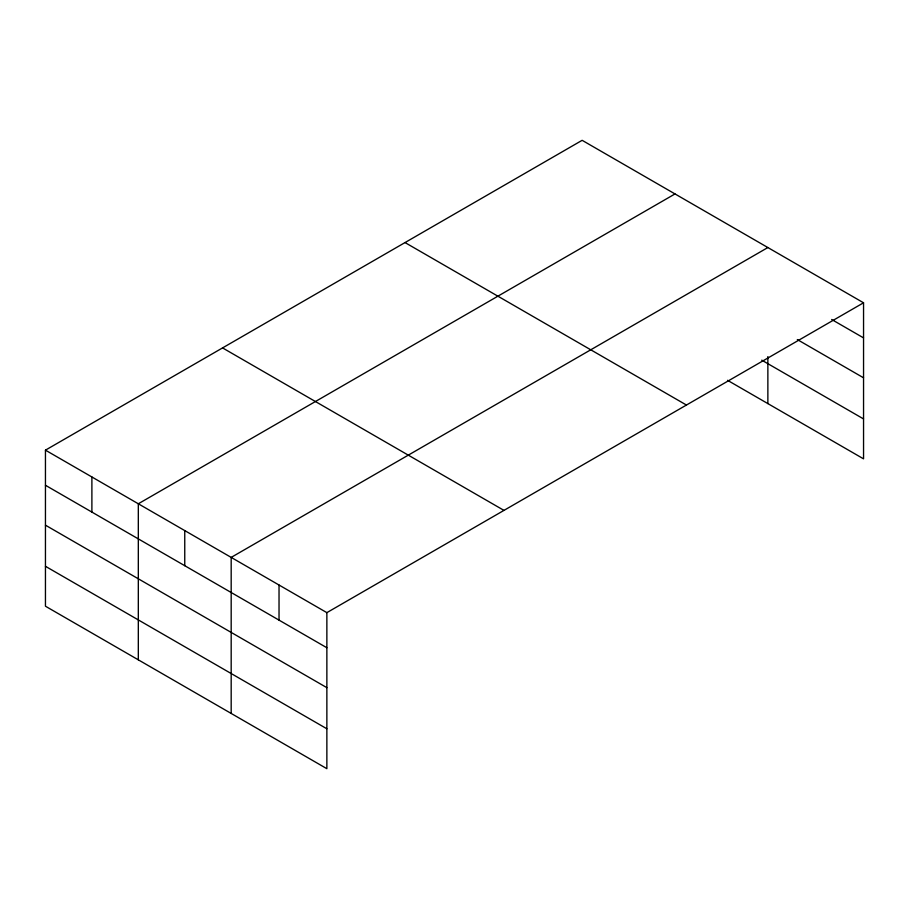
<?xml version="1.0" encoding="UTF-8"?>
<svg xmlns="http://www.w3.org/2000/svg" width="909" height="909" viewBox="0 0 909 909"><rect width="100%" height="100%" fill="white"/><g stroke="black" fill="none" stroke-linecap="round" stroke-linejoin="round"><path stroke-width="1.36" d="M863.55 302.788L582.135 140.316L45.45 450.16L45.45 606.212L326.865 768.684L326.865 612.643L863.55 302.788L863.55 458.84L727.541 380.314M675.001 193.935L138.316 503.779L138.316 659.832M767.866 247.543L231.181 557.399L231.181 713.44M831.655 319.479L863.55 337.887M797.307 339.557L863.55 377.803M761.753 360.157L863.55 418.924M405.028 242.567L686.443 405.039M222.557 347.908L503.972 510.392M45.45 450.16L326.865 612.643M45.45 485.27L326.865 647.742M45.45 525.175L326.865 687.659M45.45 566.296L326.865 728.779M767.866 356.589L767.866 403.596M279.029 585.021L279.029 620.12M184.754 530.583L184.754 565.693M91.889 476.975L91.889 512.074"/></g></svg>
